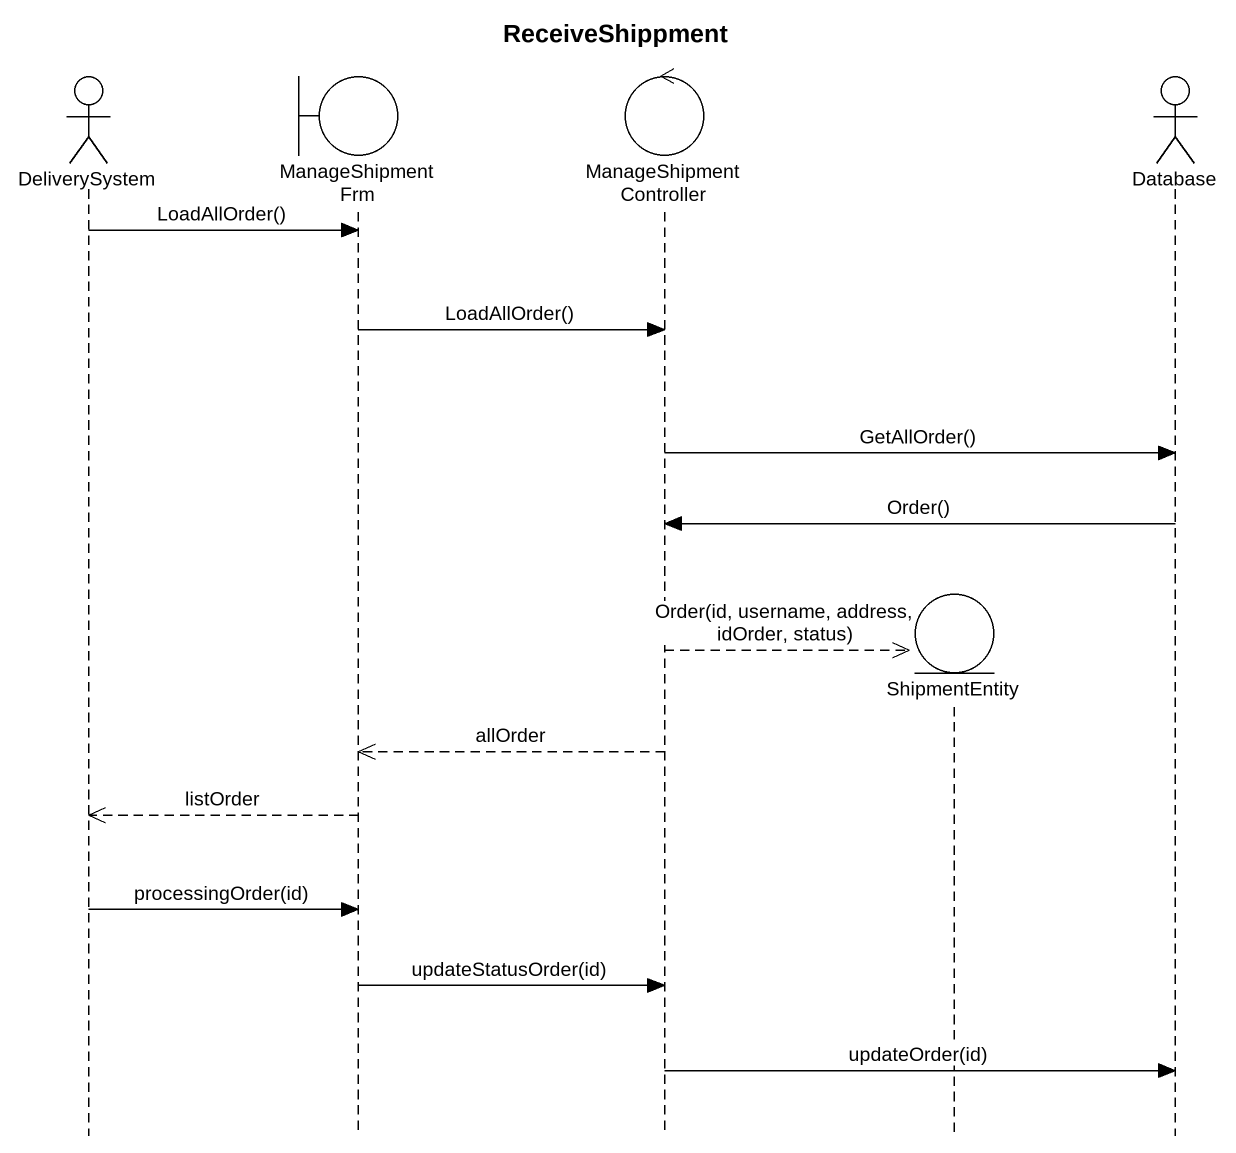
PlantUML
@startuml
title ReceiveShippment
hide footbox
actor DeliverySystem
boundary ManageShipmentFrm
control ManageShipmentController
entity ShipmentEntity
actor "Database" as Database_

DeliverySystem -> ManageShipmentFrm : LoadAllOrder()
ManageShipmentFrm -> ManageShipmentController : LoadAllOrder()
ManageShipmentController -> Database_ : GetAllOrder()
Database_ -> ManageShipmentController : Order()
ManageShipmentController -->> ShipmentEntity ** : Order(id, username, address, idOrder, status)
ManageShipmentController -->> ManageShipmentFrm : allOrder
ManageShipmentFrm -->> DeliverySystem : listOrder
DeliverySystem -> ManageShipmentFrm : processingOrder(id)
ManageShipmentFrm -> ManageShipmentController : updateStatusOrder(id)
ManageShipmentController -> Database_ : updateOrder(id)
@enduml
